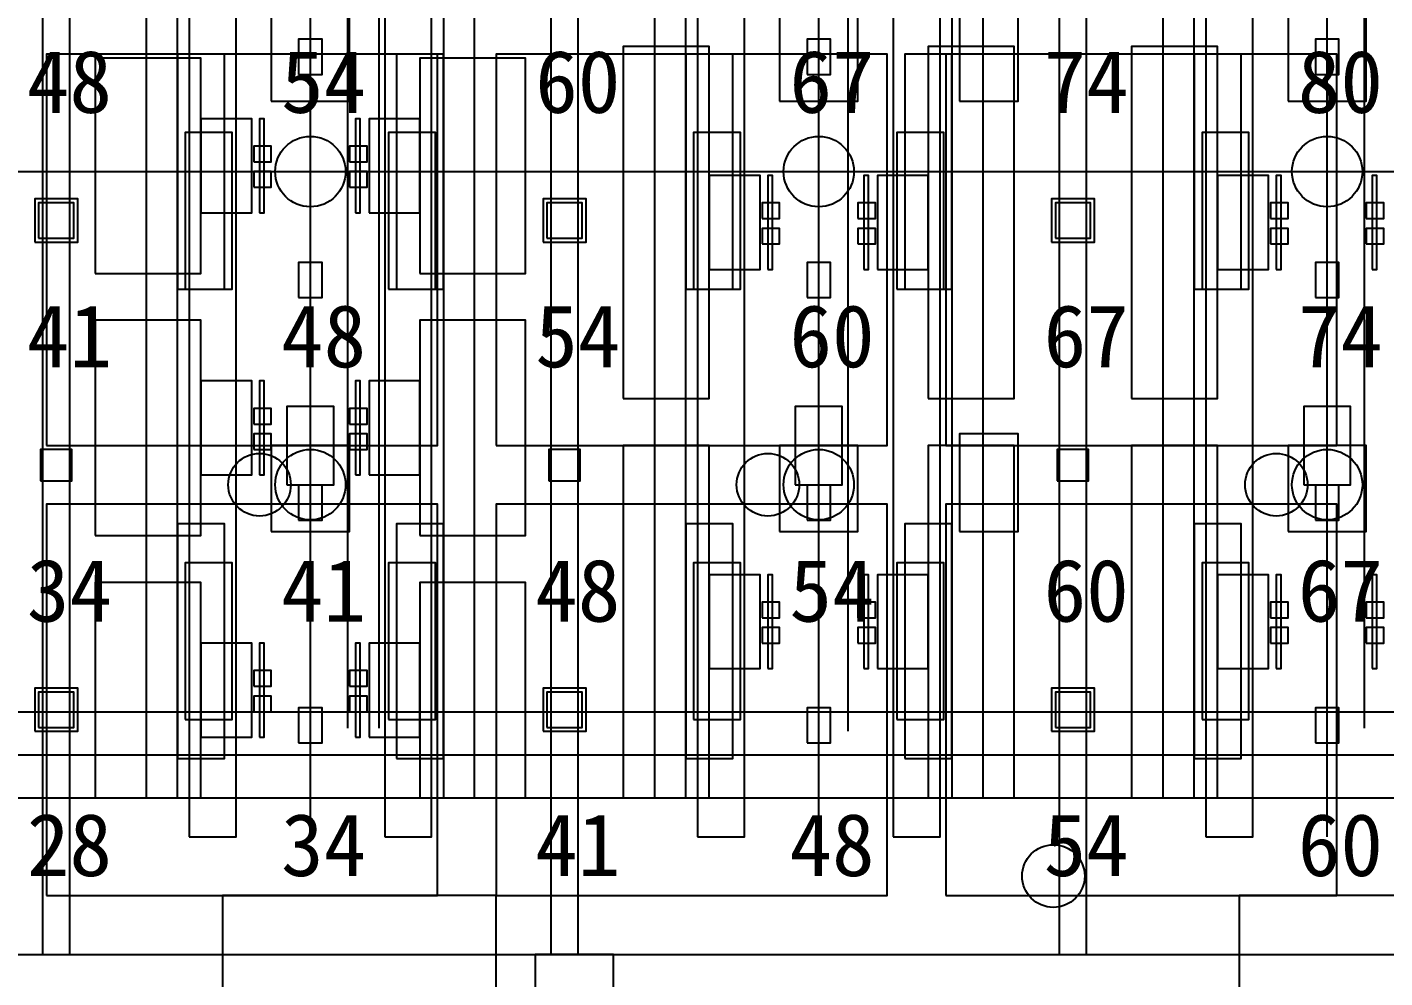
# Model space of a CAD drawing. Header units: metres. Extents: x -1640 to 1560, y -268 to 2338.
# Drawn here: x -72.99 to -38.27, y 1965.4 to 1989.69 of the extents above; entities that cross this region are included whole.
import ezdxf

# ---------------------------------------------------------------- set-up
doc = ezdxf.new("R2010")
doc.units = ezdxf.units.M
for name, color, linetype in [('1F_CHL', 4, 'Continuous'), ('1F_EHS_GAS_DETECTOR', 6, 'Continuous'), ('1F_EHS_SAFETY_SHOWER_EYEWASH_CONCEPT', 3, 'Continuous'), ('1F_PUMP', 2, 'Continuous'), ('1F_SCR', 3, 'Continuous'), ('1F_STRUCT_COLUMN', 8, 'Continuous'), ('1F_ZONE', 3, 'Continuous'), ('2F_CSF_LATERAL_RACK_CONCEPT', 9, 'Continuous'), ('2F_EHS_GAS_DETECTOR', 6, 'Continuous'), ('2F_RFG', 5, 'Continuous'), ('2F_STRUCT_COLUMN', 8, 'Continuous'), ('2F_VMB', 6, 'Continuous'), ('2F_ZONE', 3, 'Continuous'), ('3F_CLEANROOM_OVERHEAD_PIPE_DUCT_CONCEPT', 9, 'Continuous'), ('3F_CMP', 5, 'Continuous'), ('3F_EHS_EGRESS_DIST_M', 2, 'Continuous'), ('3F_EHS_SAFETY_SHOWER_EYEWASH_CONCEPT', 3, 'Continuous'), ('3F_FOUP', 5, 'Continuous'), ('3F_OHT', 9, 'Continuous'), ('3F_OHTV', 1, 'Continuous'), ('3F_STRUCT_COLUMN', 8, 'Continuous'), ('3F_TBAR', 6, 'Continuous'), ('3F_WET', 6, 'Continuous'), ('3F_ZONE', 3, 'Continuous'), ('4F_FFU', 1, 'Continuous'), ('4F_STRUCT_PLENUM_TRUSS_CONCEPT', 9, 'Continuous'), ('4F_ZONE', 3, 'Continuous'), ('5F_CHL', 4, 'Continuous'), ('5F_EHS_GAS_DETECTOR', 6, 'Continuous'), ('5F_EHS_SAFETY_SHOWER_EYEWASH_CONCEPT', 3, 'Continuous'), ('5F_PUMP', 2, 'Continuous'), ('5F_SCR', 3, 'Continuous'), ('5F_STRUCT_COLUMN', 8, 'Continuous'), ('5F_ZONE', 3, 'Continuous'), ('6F_CSF_LATERAL_RACK_CONCEPT', 9, 'Continuous'), ('6F_EHS_GAS_DETECTOR', 6, 'Continuous'), ('6F_RFG', 5, 'Continuous'), ('6F_STRUCT_COLUMN', 8, 'Continuous'), ('6F_VMB', 6, 'Continuous'), ('6F_ZONE', 3, 'Continuous'), ('7F_CLEANROOM_OVERHEAD_PIPE_DUCT_CONCEPT', 9, 'Continuous'), ('7F_CMP', 5, 'Continuous'), ('7F_EHS_EGRESS_DIST_M', 2, 'Continuous'), ('7F_EHS_SAFETY_SHOWER_EYEWASH_CONCEPT', 3, 'Continuous'), ('7F_FOUP', 5, 'Continuous'), ('7F_OHT', 9, 'Continuous'), ('7F_OHTV', 1, 'Continuous'), ('7F_STRUCT_COLUMN', 8, 'Continuous'), ('7F_TBAR', 6, 'Continuous'), ('7F_WET', 6, 'Continuous'), ('7F_ZONE', 3, 'Continuous'), ('8F_FFU', 1, 'Continuous'), ('8F_STRUCT_PLENUM_TRUSS_CONCEPT', 9, 'Continuous'), ('8F_ZONE', 3, 'Continuous'), ('RF_RSC', 4, 'Continuous'), ('RF_STACK', 2, 'Continuous'), ('UTIL_ELEC.LV_CONCEPT', 2, 'Continuous'), ('UTIL_GAS.SPEC_CONCEPT', 3, 'Continuous'), ('UTIL_PCW.R_CONCEPT', 1, 'Continuous'), ('UTIL_PCW.S_CONCEPT', 6, 'Continuous'), ('UTIL_WW.AA_CONCEPT', 3, 'Continuous'), ('UTIL_WW.F_CONCEPT', 2, 'Continuous'), ('UTIL_WW.ORG_CONCEPT', 4, 'Continuous')]:
    doc.layers.add(name, color=color, linetype=linetype)

msp = doc.modelspace()

# ---------------------------------------------------------------- linework, layer by layer
at = {"layer": '1F_CHL'}
for points in [[(-49.15, 1987.8), (-47.65, 1987.8), (-47.65, 1990.3), (-49.15, 1990.3)], [(-49.15, 1976.8), (-47.65, 1976.8), (-47.65, 1979.3), (-49.15, 1979.3)]]:
    msp.add_lwpolyline(points, close=True, dxfattribs=at)
at = {"layer": '1F_EHS_GAS_DETECTOR'}
for centre in [(-65.75, 1978), (-52.75, 1978), (-39.75, 1978)]:
    msp.add_circle(centre, 0.9, dxfattribs=at)
at = {"layer": '1F_EHS_SAFETY_SHOWER_EYEWASH_CONCEPT'}
msp.add_circle((-46.75, 1968), 0.8, dxfattribs=at)
at = {"layer": '1F_PUMP'}
for points in [[(-68.95, 1983), (-67.75, 1983), (-67.75, 1987), (-68.95, 1987)], [(-63.75, 1983), (-62.55, 1983), (-62.55, 1987), (-63.75, 1987)], [(-55.95, 1983), (-54.75, 1983), (-54.75, 1987), (-55.95, 1987)], [(-50.75, 1983), (-49.55, 1983), (-49.55, 1987), (-50.75, 1987)], [(-42.95, 1983), (-41.75, 1983), (-41.75, 1987), (-42.95, 1987)], [(-68.95, 1972), (-67.75, 1972), (-67.75, 1976), (-68.95, 1976)], [(-63.75, 1972), (-62.55, 1972), (-62.55, 1976), (-63.75, 1976)], [(-55.95, 1972), (-54.75, 1972), (-54.75, 1976), (-55.95, 1976)], [(-50.75, 1972), (-49.55, 1972), (-49.55, 1976), (-50.75, 1976)], [(-42.95, 1972), (-41.75, 1972), (-41.75, 1976), (-42.95, 1976)]]:
    msp.add_lwpolyline(points, close=True, dxfattribs=at)
at = {"layer": '1F_SCR'}
for points in [[(-66.75, 1987.8), (-64.75, 1987.8), (-64.75, 1990), (-66.75, 1990)], [(-53.75, 1987.8), (-51.75, 1987.8), (-51.75, 1990), (-53.75, 1990)], [(-40.75, 1987.8), (-38.75, 1987.8), (-38.75, 1990), (-40.75, 1990)], [(-66.75, 1976.8), (-64.75, 1976.8), (-64.75, 1979), (-66.75, 1979)], [(-53.75, 1976.8), (-51.75, 1976.8), (-51.75, 1979), (-53.75, 1979)], [(-40.75, 1976.8), (-38.75, 1976.8), (-38.75, 1979), (-40.75, 1979)]]:
    msp.add_lwpolyline(points, close=True, dxfattribs=at)
at = {"layer": '1F_STRUCT_COLUMN'}
for points in [[(-72.8, 1984.2), (-71.7, 1984.2), (-71.7, 1985.3), (-72.8, 1985.3)], [(-59.8, 1984.2), (-58.7, 1984.2), (-58.7, 1985.3), (-59.8, 1985.3)], [(-46.8, 1984.2), (-45.7, 1984.2), (-45.7, 1985.3), (-46.8, 1985.3)], [(-72.8, 1971.7), (-71.7, 1971.7), (-71.7, 1972.8), (-72.8, 1972.8)], [(-59.8, 1971.7), (-58.7, 1971.7), (-58.7, 1972.8), (-59.8, 1972.8)], [(-46.8, 1971.7), (-45.7, 1971.7), (-45.7, 1972.8), (-46.8, 1972.8)]]:
    msp.add_lwpolyline(points, close=True, dxfattribs=at)
at = {"layer": '1F_ZONE'}
msp.add_lwpolyline([(-223.5, 1966), (1, 1966), (1, 2117), (-223.5, 2117)], close=True, dxfattribs=at)
at = {"layer": '2F_CSF_LATERAL_RACK_CONCEPT'}
for points in [[(-69.95, 1970), (-69.15, 1970), (-69.15, 2113), (-69.95, 2113)], [(-62.35, 1970), (-61.55, 1970), (-61.55, 2113), (-62.35, 2113)], [(-56.95, 1970), (-56.15, 1970), (-56.15, 2113), (-56.95, 2113)], [(-49.35, 1970), (-48.55, 1970), (-48.55, 2113), (-49.35, 2113)], [(-43.95, 1970), (-43.15, 1970), (-43.15, 2113), (-43.95, 2113)]]:
    msp.add_lwpolyline(points, close=True, dxfattribs=at)
at = {"layer": '2F_EHS_GAS_DETECTOR'}
for centre in [(-65.75, 1986), (-52.75, 1986), (-39.75, 1986)]:
    msp.add_circle(centre, 0.9, dxfattribs=at)
at = {"layer": '2F_RFG'}
for points in [[(-69.15, 1983), (-67.95, 1983), (-67.95, 1989), (-69.15, 1989)], [(-63.55, 1983), (-62.35, 1983), (-62.35, 1989), (-63.55, 1989)], [(-56.15, 1983), (-54.95, 1983), (-54.95, 1989), (-56.15, 1989)], [(-50.55, 1983), (-49.35, 1983), (-49.35, 1989), (-50.55, 1989)], [(-43.15, 1983), (-41.95, 1983), (-41.95, 1989), (-43.15, 1989)], [(-69.15, 1971), (-67.95, 1971), (-67.95, 1977), (-69.15, 1977)], [(-63.55, 1971), (-62.35, 1971), (-62.35, 1977), (-63.55, 1977)], [(-56.15, 1971), (-54.95, 1971), (-54.95, 1977), (-56.15, 1977)], [(-50.55, 1971), (-49.35, 1971), (-49.35, 1977), (-50.55, 1977)], [(-43.15, 1971), (-41.95, 1971), (-41.95, 1977), (-43.15, 1977)]]:
    msp.add_lwpolyline(points, close=True, dxfattribs=at)
at = {"layer": '2F_STRUCT_COLUMN'}
for points in [[(-72.7, 1984.3), (-71.8, 1984.3), (-71.8, 1985.2), (-72.7, 1985.2)], [(-59.7, 1984.3), (-58.8, 1984.3), (-58.8, 1985.2), (-59.7, 1985.2)], [(-46.7, 1984.3), (-45.8, 1984.3), (-45.8, 1985.2), (-46.7, 1985.2)], [(-72.7, 1971.8), (-71.8, 1971.8), (-71.8, 1972.7), (-72.7, 1972.7)], [(-59.7, 1971.8), (-58.8, 1971.8), (-58.8, 1972.7), (-59.7, 1972.7)], [(-46.7, 1971.8), (-45.8, 1971.8), (-45.8, 1972.7), (-46.7, 1972.7)]]:
    msp.add_lwpolyline(points, close=True, dxfattribs=at)
at = {"layer": '2F_VMB'}
for points in [[(-66.35, 1978), (-65.15, 1978), (-65.15, 1980), (-66.35, 1980)], [(-53.35, 1978), (-52.15, 1978), (-52.15, 1980), (-53.35, 1980)], [(-40.35, 1978), (-39.15, 1978), (-39.15, 1980), (-40.35, 1980)]]:
    msp.add_lwpolyline(points, close=True, dxfattribs=at)
at = {"layer": '2F_ZONE'}
msp.add_lwpolyline([(-223.5, 1966), (1, 1966), (1, 2117), (-223.5, 2117)], close=True, dxfattribs=at)
at = {"layer": '3F_CLEANROOM_OVERHEAD_PIPE_DUCT_CONCEPT'}
for points in [[(-68.85, 1969), (-67.65, 1969), (-67.65, 2114), (-68.85, 2114)], [(-63.85, 1969), (-62.65, 1969), (-62.65, 2114), (-63.85, 2114)], [(-55.85, 1969), (-54.65, 1969), (-54.65, 2114), (-55.85, 2114)], [(-50.85, 1969), (-49.65, 1969), (-49.65, 2114), (-50.85, 2114)], [(-42.85, 1969), (-41.65, 1969), (-41.65, 2114), (-42.85, 2114)]]:
    msp.add_lwpolyline(points, close=True, dxfattribs=at)
at = {"layer": '3F_CMP'}
for points in [[(-71.25, 1983.4), (-68.55, 1983.4), (-68.55, 1988.9), (-71.25, 1988.9)], [(-62.95, 1983.4), (-60.25, 1983.4), (-60.25, 1988.9), (-62.95, 1988.9)], [(-68.55, 1984.95), (-67.25, 1984.95), (-67.25, 1987.35), (-68.55, 1987.35)], [(-64.25, 1984.95), (-62.95, 1984.95), (-62.95, 1987.35), (-64.25, 1987.35)], [(-71.25, 1976.7), (-68.55, 1976.7), (-68.55, 1982.2), (-71.25, 1982.2)], [(-62.95, 1976.7), (-60.25, 1976.7), (-60.25, 1982.2), (-62.95, 1982.2)], [(-68.55, 1978.25), (-67.25, 1978.25), (-67.25, 1980.65), (-68.55, 1980.65)], [(-64.25, 1978.25), (-62.95, 1978.25), (-62.95, 1980.65), (-64.25, 1980.65)], [(-71.25, 1970), (-68.55, 1970), (-68.55, 1975.5), (-71.25, 1975.5)], [(-62.95, 1970), (-60.25, 1970), (-60.25, 1975.5), (-62.95, 1975.5)], [(-68.55, 1971.55), (-67.25, 1971.55), (-67.25, 1973.95), (-68.55, 1973.95)], [(-64.25, 1971.55), (-62.95, 1971.55), (-62.95, 1973.95), (-64.25, 1973.95)]]:
    msp.add_lwpolyline(points, close=True, dxfattribs=at)
at = {"layer": '3F_EHS_SAFETY_SHOWER_EYEWASH_CONCEPT'}
for centre in [(-67.05, 1978), (-54.05, 1978), (-41.05, 1978)]:
    msp.add_circle(centre, 0.8, dxfattribs=at)
at = {"layer": '3F_FOUP'}
for points in [[(-67.2, 1986.25), (-66.75, 1986.25), (-66.75, 1986.65), (-67.2, 1986.65)], [(-64.75, 1986.25), (-64.3, 1986.25), (-64.3, 1986.65), (-64.75, 1986.65)], [(-67.2, 1985.6), (-66.75, 1985.6), (-66.75, 1986), (-67.2, 1986)], [(-64.75, 1985.6), (-64.3, 1985.6), (-64.3, 1986), (-64.75, 1986)], [(-54.2, 1984.8), (-53.75, 1984.8), (-53.75, 1985.2), (-54.2, 1985.2)], [(-51.75, 1984.8), (-51.3, 1984.8), (-51.3, 1985.2), (-51.75, 1985.2)], [(-41.2, 1984.8), (-40.75, 1984.8), (-40.75, 1985.2), (-41.2, 1985.2)], [(-38.75, 1984.8), (-38.3, 1984.8), (-38.3, 1985.2), (-38.75, 1985.2)], [(-54.2, 1984.15), (-53.75, 1984.15), (-53.75, 1984.55), (-54.2, 1984.55)], [(-51.75, 1984.15), (-51.3, 1984.15), (-51.3, 1984.55), (-51.75, 1984.55)], [(-41.2, 1984.15), (-40.75, 1984.15), (-40.75, 1984.55), (-41.2, 1984.55)], [(-38.75, 1984.15), (-38.3, 1984.15), (-38.3, 1984.55), (-38.75, 1984.55)], [(-67.2, 1979.55), (-66.75, 1979.55), (-66.75, 1979.95), (-67.2, 1979.95)], [(-64.75, 1979.55), (-64.3, 1979.55), (-64.3, 1979.95), (-64.75, 1979.95)], [(-67.2, 1978.9), (-66.75, 1978.9), (-66.75, 1979.3), (-67.2, 1979.3)], [(-64.75, 1978.9), (-64.3, 1978.9), (-64.3, 1979.3), (-64.75, 1979.3)], [(-54.2, 1974.6), (-53.75, 1974.6), (-53.75, 1975), (-54.2, 1975)], [(-51.75, 1974.6), (-51.3, 1974.6), (-51.3, 1975), (-51.75, 1975)], [(-41.2, 1974.6), (-40.75, 1974.6), (-40.75, 1975), (-41.2, 1975)], [(-38.75, 1974.6), (-38.3, 1974.6), (-38.3, 1975), (-38.75, 1975)], [(-54.2, 1973.95), (-53.75, 1973.95), (-53.75, 1974.35), (-54.2, 1974.35)], [(-51.75, 1973.95), (-51.3, 1973.95), (-51.3, 1974.35), (-51.75, 1974.35)], [(-41.2, 1973.95), (-40.75, 1973.95), (-40.75, 1974.35), (-41.2, 1974.35)], [(-38.75, 1973.95), (-38.3, 1973.95), (-38.3, 1974.35), (-38.75, 1974.35)], [(-67.2, 1972.85), (-66.75, 1972.85), (-66.75, 1973.25), (-67.2, 1973.25)], [(-64.75, 1972.85), (-64.3, 1972.85), (-64.3, 1973.25), (-64.75, 1973.25)], [(-67.2, 1972.2), (-66.75, 1972.2), (-66.75, 1972.6), (-67.2, 1972.6)], [(-64.75, 1972.2), (-64.3, 1972.2), (-64.3, 1972.6), (-64.75, 1972.6)]]:
    msp.add_lwpolyline(points, close=True, dxfattribs=at)
at = {"layer": '3F_OHT'}
for p, q in [((-65.75, 1969), (-65.75, 2037.5)), ((-52.75, 1969), (-52.75, 2037.5)), ((-39.75, 1969), (-39.75, 2037.5))]:
    msp.add_line(p, q, dxfattribs=at)
at = {"layer": '3F_OHTV'}
for points in [[(-66.05, 1988.48), (-65.45, 1988.48), (-65.45, 1989.38), (-66.05, 1989.38)], [(-53.05, 1988.48), (-52.45, 1988.48), (-52.45, 1989.38), (-53.05, 1989.38)], [(-40.05, 1988.48), (-39.45, 1988.48), (-39.45, 1989.38), (-40.05, 1989.38)], [(-66.05, 1982.78), (-65.45, 1982.78), (-65.45, 1983.68), (-66.05, 1983.68)], [(-53.05, 1982.78), (-52.45, 1982.78), (-52.45, 1983.68), (-53.05, 1983.68)], [(-40.05, 1982.78), (-39.45, 1982.78), (-39.45, 1983.68), (-40.05, 1983.68)], [(-66.05, 1977.09), (-65.45, 1977.09), (-65.45, 1977.99), (-66.05, 1977.99)], [(-53.05, 1977.09), (-52.45, 1977.09), (-52.45, 1977.99), (-53.05, 1977.99)], [(-40.05, 1977.09), (-39.45, 1977.09), (-39.45, 1977.99), (-40.05, 1977.99)], [(-66.05, 1971.4), (-65.45, 1971.4), (-65.45, 1972.3), (-66.05, 1972.3)], [(-53.05, 1971.4), (-52.45, 1971.4), (-52.45, 1972.3), (-53.05, 1972.3)], [(-40.05, 1971.4), (-39.45, 1971.4), (-39.45, 1972.3), (-40.05, 1972.3)]]:
    msp.add_lwpolyline(points, close=True, dxfattribs=at)
at = {"layer": '3F_STRUCT_COLUMN'}
for points in [[(-72.65, 1978.1), (-71.85, 1978.1), (-71.85, 1978.9), (-72.65, 1978.9)], [(-59.65, 1978.1), (-58.85, 1978.1), (-58.85, 1978.9), (-59.65, 1978.9)], [(-46.65, 1978.1), (-45.85, 1978.1), (-45.85, 1978.9), (-46.65, 1978.9)]]:
    msp.add_lwpolyline(points, close=True, dxfattribs=at)
at = {"layer": '3F_TBAR'}
for points in [[(-67.05, 1984.95), (-66.93, 1984.95), (-66.93, 1987.35), (-67.05, 1987.35)], [(-64.6, 1984.95), (-64.48, 1984.95), (-64.48, 1987.35), (-64.6, 1987.35)], [(-54.05, 1983.5), (-53.93, 1983.5), (-53.93, 1985.9), (-54.05, 1985.9)], [(-51.6, 1983.5), (-51.48, 1983.5), (-51.48, 1985.9), (-51.6, 1985.9)], [(-41.05, 1983.5), (-40.93, 1983.5), (-40.93, 1985.9), (-41.05, 1985.9)], [(-38.6, 1983.5), (-38.48, 1983.5), (-38.48, 1985.9), (-38.6, 1985.9)], [(-67.05, 1978.25), (-66.93, 1978.25), (-66.93, 1980.65), (-67.05, 1980.65)], [(-64.6, 1978.25), (-64.48, 1978.25), (-64.48, 1980.65), (-64.6, 1980.65)], [(-54.05, 1973.3), (-53.93, 1973.3), (-53.93, 1975.7), (-54.05, 1975.7)], [(-51.6, 1973.3), (-51.48, 1973.3), (-51.48, 1975.7), (-51.6, 1975.7)], [(-41.05, 1973.3), (-40.93, 1973.3), (-40.93, 1975.7), (-41.05, 1975.7)], [(-38.6, 1973.3), (-38.48, 1973.3), (-38.48, 1975.7), (-38.6, 1975.7)], [(-67.05, 1971.55), (-66.93, 1971.55), (-66.93, 1973.95), (-67.05, 1973.95)], [(-64.6, 1971.55), (-64.48, 1971.55), (-64.48, 1973.95), (-64.6, 1973.95)]]:
    msp.add_lwpolyline(points, close=True, dxfattribs=at)
at = {"layer": '3F_WET'}
for points in [[(-57.75, 1980.2), (-55.55, 1980.2), (-55.55, 1989.2), (-57.75, 1989.2)], [(-49.95, 1980.2), (-47.75, 1980.2), (-47.75, 1989.2), (-49.95, 1989.2)], [(-44.75, 1980.2), (-42.55, 1980.2), (-42.55, 1989.2), (-44.75, 1989.2)], [(-55.55, 1983.5), (-54.25, 1983.5), (-54.25, 1985.9), (-55.55, 1985.9)], [(-51.25, 1983.5), (-49.95, 1983.5), (-49.95, 1985.9), (-51.25, 1985.9)], [(-42.55, 1983.5), (-41.25, 1983.5), (-41.25, 1985.9), (-42.55, 1985.9)], [(-57.75, 1970), (-55.55, 1970), (-55.55, 1979), (-57.75, 1979)], [(-49.95, 1970), (-47.75, 1970), (-47.75, 1979), (-49.95, 1979)], [(-44.75, 1970), (-42.55, 1970), (-42.55, 1979), (-44.75, 1979)], [(-55.55, 1973.3), (-54.25, 1973.3), (-54.25, 1975.7), (-55.55, 1975.7)], [(-51.25, 1973.3), (-49.95, 1973.3), (-49.95, 1975.7), (-51.25, 1975.7)], [(-42.55, 1973.3), (-41.25, 1973.3), (-41.25, 1975.7), (-42.55, 1975.7)]]:
    msp.add_lwpolyline(points, close=True, dxfattribs=at)
at = {"layer": '3F_ZONE'}
msp.add_lwpolyline([(-223.5, 1966), (1, 1966), (1, 2117), (-223.5, 2117)], close=True, dxfattribs=at)
at = {"layer": '4F_FFU'}
for points in [[(-72.5, 1979), (-62.5, 1979), (-62.5, 1989), (-72.5, 1989)], [(-61, 1979), (-51, 1979), (-51, 1989), (-61, 1989)], [(-49.5, 1979), (-39.5, 1979), (-39.5, 1989), (-49.5, 1989)], [(-72.5, 1967.5), (-62.5, 1967.5), (-62.5, 1977.5), (-72.5, 1977.5)], [(-61, 1967.5), (-51, 1967.5), (-51, 1977.5), (-61, 1977.5)], [(-49.5, 1967.5), (-39.5, 1967.5), (-39.5, 1977.5), (-49.5, 1977.5)]]:
    msp.add_lwpolyline(points, close=True, dxfattribs=at)
at = {"layer": '4F_STRUCT_PLENUM_TRUSS_CONCEPT'}
for points in [[(-72.6, 1966), (-71.9, 1966), (-71.9, 2117), (-72.6, 2117)], [(-59.6, 1966), (-58.9, 1966), (-58.9, 2117), (-59.6, 2117)], [(-46.6, 1966), (-45.9, 1966), (-45.9, 2117), (-46.6, 2117)]]:
    msp.add_lwpolyline(points, close=True, dxfattribs=at)
at = {"layer": '4F_ZONE'}
msp.add_lwpolyline([(-223.5, 1966), (1, 1966), (1, 2117), (-223.5, 2117)], close=True, dxfattribs=at)
at = {"layer": '5F_CHL'}
for points in [[(-49.15, 1987.8), (-47.65, 1987.8), (-47.65, 1990.3), (-49.15, 1990.3)], [(-49.15, 1976.8), (-47.65, 1976.8), (-47.65, 1979.3), (-49.15, 1979.3)]]:
    msp.add_lwpolyline(points, close=True, dxfattribs=at)
at = {"layer": '5F_EHS_GAS_DETECTOR'}
for centre in [(-65.75, 1978), (-52.75, 1978), (-39.75, 1978)]:
    msp.add_circle(centre, 0.9, dxfattribs=at)
at = {"layer": '5F_EHS_SAFETY_SHOWER_EYEWASH_CONCEPT'}
msp.add_circle((-46.75, 1968), 0.8, dxfattribs=at)
at = {"layer": '5F_PUMP'}
for points in [[(-68.95, 1983), (-67.75, 1983), (-67.75, 1987), (-68.95, 1987)], [(-63.75, 1983), (-62.55, 1983), (-62.55, 1987), (-63.75, 1987)], [(-55.95, 1983), (-54.75, 1983), (-54.75, 1987), (-55.95, 1987)], [(-50.75, 1983), (-49.55, 1983), (-49.55, 1987), (-50.75, 1987)], [(-42.95, 1983), (-41.75, 1983), (-41.75, 1987), (-42.95, 1987)], [(-68.95, 1972), (-67.75, 1972), (-67.75, 1976), (-68.95, 1976)], [(-63.75, 1972), (-62.55, 1972), (-62.55, 1976), (-63.75, 1976)], [(-55.95, 1972), (-54.75, 1972), (-54.75, 1976), (-55.95, 1976)], [(-50.75, 1972), (-49.55, 1972), (-49.55, 1976), (-50.75, 1976)], [(-42.95, 1972), (-41.75, 1972), (-41.75, 1976), (-42.95, 1976)]]:
    msp.add_lwpolyline(points, close=True, dxfattribs=at)
at = {"layer": '5F_SCR'}
for points in [[(-66.75, 1987.8), (-64.75, 1987.8), (-64.75, 1990), (-66.75, 1990)], [(-53.75, 1987.8), (-51.75, 1987.8), (-51.75, 1990), (-53.75, 1990)], [(-40.75, 1987.8), (-38.75, 1987.8), (-38.75, 1990), (-40.75, 1990)], [(-66.75, 1976.8), (-64.75, 1976.8), (-64.75, 1979), (-66.75, 1979)], [(-53.75, 1976.8), (-51.75, 1976.8), (-51.75, 1979), (-53.75, 1979)], [(-40.75, 1976.8), (-38.75, 1976.8), (-38.75, 1979), (-40.75, 1979)]]:
    msp.add_lwpolyline(points, close=True, dxfattribs=at)
at = {"layer": '5F_STRUCT_COLUMN'}
for points in [[(-72.8, 1984.2), (-71.7, 1984.2), (-71.7, 1985.3), (-72.8, 1985.3)], [(-59.8, 1984.2), (-58.7, 1984.2), (-58.7, 1985.3), (-59.8, 1985.3)], [(-46.8, 1984.2), (-45.7, 1984.2), (-45.7, 1985.3), (-46.8, 1985.3)], [(-72.8, 1971.7), (-71.7, 1971.7), (-71.7, 1972.8), (-72.8, 1972.8)], [(-59.8, 1971.7), (-58.7, 1971.7), (-58.7, 1972.8), (-59.8, 1972.8)], [(-46.8, 1971.7), (-45.7, 1971.7), (-45.7, 1972.8), (-46.8, 1972.8)]]:
    msp.add_lwpolyline(points, close=True, dxfattribs=at)
at = {"layer": '5F_ZONE'}
msp.add_lwpolyline([(-223.5, 1966), (1, 1966), (1, 2117), (-223.5, 2117)], close=True, dxfattribs=at)
at = {"layer": '6F_CSF_LATERAL_RACK_CONCEPT'}
for points in [[(-69.95, 1970), (-69.15, 1970), (-69.15, 2113), (-69.95, 2113)], [(-62.35, 1970), (-61.55, 1970), (-61.55, 2113), (-62.35, 2113)], [(-56.95, 1970), (-56.15, 1970), (-56.15, 2113), (-56.95, 2113)], [(-49.35, 1970), (-48.55, 1970), (-48.55, 2113), (-49.35, 2113)], [(-43.95, 1970), (-43.15, 1970), (-43.15, 2113), (-43.95, 2113)]]:
    msp.add_lwpolyline(points, close=True, dxfattribs=at)
at = {"layer": '6F_EHS_GAS_DETECTOR'}
for centre in [(-65.75, 1986), (-52.75, 1986), (-39.75, 1986)]:
    msp.add_circle(centre, 0.9, dxfattribs=at)
at = {"layer": '6F_RFG'}
for points in [[(-69.15, 1983), (-67.95, 1983), (-67.95, 1989), (-69.15, 1989)], [(-63.55, 1983), (-62.35, 1983), (-62.35, 1989), (-63.55, 1989)], [(-56.15, 1983), (-54.95, 1983), (-54.95, 1989), (-56.15, 1989)], [(-50.55, 1983), (-49.35, 1983), (-49.35, 1989), (-50.55, 1989)], [(-43.15, 1983), (-41.95, 1983), (-41.95, 1989), (-43.15, 1989)], [(-69.15, 1971), (-67.95, 1971), (-67.95, 1977), (-69.15, 1977)], [(-63.55, 1971), (-62.35, 1971), (-62.35, 1977), (-63.55, 1977)], [(-56.15, 1971), (-54.95, 1971), (-54.95, 1977), (-56.15, 1977)], [(-50.55, 1971), (-49.35, 1971), (-49.35, 1977), (-50.55, 1977)], [(-43.15, 1971), (-41.95, 1971), (-41.95, 1977), (-43.15, 1977)]]:
    msp.add_lwpolyline(points, close=True, dxfattribs=at)
at = {"layer": '6F_STRUCT_COLUMN'}
for points in [[(-72.7, 1984.3), (-71.8, 1984.3), (-71.8, 1985.2), (-72.7, 1985.2)], [(-59.7, 1984.3), (-58.8, 1984.3), (-58.8, 1985.2), (-59.7, 1985.2)], [(-46.7, 1984.3), (-45.8, 1984.3), (-45.8, 1985.2), (-46.7, 1985.2)], [(-72.7, 1971.8), (-71.8, 1971.8), (-71.8, 1972.7), (-72.7, 1972.7)], [(-59.7, 1971.8), (-58.8, 1971.8), (-58.8, 1972.7), (-59.7, 1972.7)], [(-46.7, 1971.8), (-45.8, 1971.8), (-45.8, 1972.7), (-46.7, 1972.7)]]:
    msp.add_lwpolyline(points, close=True, dxfattribs=at)
at = {"layer": '6F_VMB'}
for points in [[(-66.35, 1978), (-65.15, 1978), (-65.15, 1980), (-66.35, 1980)], [(-53.35, 1978), (-52.15, 1978), (-52.15, 1980), (-53.35, 1980)], [(-40.35, 1978), (-39.15, 1978), (-39.15, 1980), (-40.35, 1980)]]:
    msp.add_lwpolyline(points, close=True, dxfattribs=at)
at = {"layer": '6F_ZONE'}
msp.add_lwpolyline([(-223.5, 1966), (1, 1966), (1, 2117), (-223.5, 2117)], close=True, dxfattribs=at)
at = {"layer": '7F_CLEANROOM_OVERHEAD_PIPE_DUCT_CONCEPT'}
for points in [[(-68.85, 1969), (-67.65, 1969), (-67.65, 2114), (-68.85, 2114)], [(-63.85, 1969), (-62.65, 1969), (-62.65, 2114), (-63.85, 2114)], [(-55.85, 1969), (-54.65, 1969), (-54.65, 2114), (-55.85, 2114)], [(-50.85, 1969), (-49.65, 1969), (-49.65, 2114), (-50.85, 2114)], [(-42.85, 1969), (-41.65, 1969), (-41.65, 2114), (-42.85, 2114)]]:
    msp.add_lwpolyline(points, close=True, dxfattribs=at)
at = {"layer": '7F_CMP'}
for points in [[(-71.25, 1983.4), (-68.55, 1983.4), (-68.55, 1988.9), (-71.25, 1988.9)], [(-62.95, 1983.4), (-60.25, 1983.4), (-60.25, 1988.9), (-62.95, 1988.9)], [(-68.55, 1984.95), (-67.25, 1984.95), (-67.25, 1987.35), (-68.55, 1987.35)], [(-64.25, 1984.95), (-62.95, 1984.95), (-62.95, 1987.35), (-64.25, 1987.35)], [(-71.25, 1976.7), (-68.55, 1976.7), (-68.55, 1982.2), (-71.25, 1982.2)], [(-62.95, 1976.7), (-60.25, 1976.7), (-60.25, 1982.2), (-62.95, 1982.2)], [(-68.55, 1978.25), (-67.25, 1978.25), (-67.25, 1980.65), (-68.55, 1980.65)], [(-64.25, 1978.25), (-62.95, 1978.25), (-62.95, 1980.65), (-64.25, 1980.65)], [(-71.25, 1970), (-68.55, 1970), (-68.55, 1975.5), (-71.25, 1975.5)], [(-62.95, 1970), (-60.25, 1970), (-60.25, 1975.5), (-62.95, 1975.5)], [(-68.55, 1971.55), (-67.25, 1971.55), (-67.25, 1973.95), (-68.55, 1973.95)], [(-64.25, 1971.55), (-62.95, 1971.55), (-62.95, 1973.95), (-64.25, 1973.95)]]:
    msp.add_lwpolyline(points, close=True, dxfattribs=at)
at = {"layer": '7F_EHS_SAFETY_SHOWER_EYEWASH_CONCEPT'}
for centre in [(-67.05, 1978), (-54.05, 1978), (-41.05, 1978)]:
    msp.add_circle(centre, 0.8, dxfattribs=at)
at = {"layer": '7F_FOUP'}
for points in [[(-67.2, 1986.25), (-66.75, 1986.25), (-66.75, 1986.65), (-67.2, 1986.65)], [(-64.75, 1986.25), (-64.3, 1986.25), (-64.3, 1986.65), (-64.75, 1986.65)], [(-67.2, 1985.6), (-66.75, 1985.6), (-66.75, 1986), (-67.2, 1986)], [(-64.75, 1985.6), (-64.3, 1985.6), (-64.3, 1986), (-64.75, 1986)], [(-54.2, 1984.8), (-53.75, 1984.8), (-53.75, 1985.2), (-54.2, 1985.2)], [(-51.75, 1984.8), (-51.3, 1984.8), (-51.3, 1985.2), (-51.75, 1985.2)], [(-41.2, 1984.8), (-40.75, 1984.8), (-40.75, 1985.2), (-41.2, 1985.2)], [(-38.75, 1984.8), (-38.3, 1984.8), (-38.3, 1985.2), (-38.75, 1985.2)], [(-54.2, 1984.15), (-53.75, 1984.15), (-53.75, 1984.55), (-54.2, 1984.55)], [(-51.75, 1984.15), (-51.3, 1984.15), (-51.3, 1984.55), (-51.75, 1984.55)], [(-41.2, 1984.15), (-40.75, 1984.15), (-40.75, 1984.55), (-41.2, 1984.55)], [(-38.75, 1984.15), (-38.3, 1984.15), (-38.3, 1984.55), (-38.75, 1984.55)], [(-67.2, 1979.55), (-66.75, 1979.55), (-66.75, 1979.95), (-67.2, 1979.95)], [(-64.75, 1979.55), (-64.3, 1979.55), (-64.3, 1979.95), (-64.75, 1979.95)], [(-67.2, 1978.9), (-66.75, 1978.9), (-66.75, 1979.3), (-67.2, 1979.3)], [(-64.75, 1978.9), (-64.3, 1978.9), (-64.3, 1979.3), (-64.75, 1979.3)], [(-54.2, 1974.6), (-53.75, 1974.6), (-53.75, 1975), (-54.2, 1975)], [(-51.75, 1974.6), (-51.3, 1974.6), (-51.3, 1975), (-51.75, 1975)], [(-41.2, 1974.6), (-40.75, 1974.6), (-40.75, 1975), (-41.2, 1975)], [(-38.75, 1974.6), (-38.3, 1974.6), (-38.3, 1975), (-38.75, 1975)], [(-54.2, 1973.95), (-53.75, 1973.95), (-53.75, 1974.35), (-54.2, 1974.35)], [(-51.75, 1973.95), (-51.3, 1973.95), (-51.3, 1974.35), (-51.75, 1974.35)], [(-41.2, 1973.95), (-40.75, 1973.95), (-40.75, 1974.35), (-41.2, 1974.35)], [(-38.75, 1973.95), (-38.3, 1973.95), (-38.3, 1974.35), (-38.75, 1974.35)], [(-67.2, 1972.85), (-66.75, 1972.85), (-66.75, 1973.25), (-67.2, 1973.25)], [(-64.75, 1972.85), (-64.3, 1972.85), (-64.3, 1973.25), (-64.75, 1973.25)], [(-67.2, 1972.2), (-66.75, 1972.2), (-66.75, 1972.6), (-67.2, 1972.6)], [(-64.75, 1972.2), (-64.3, 1972.2), (-64.3, 1972.6), (-64.75, 1972.6)]]:
    msp.add_lwpolyline(points, close=True, dxfattribs=at)
at = {"layer": '7F_OHT'}
for p, q in [((-65.75, 1969), (-65.75, 2037.5)), ((-52.75, 1969), (-52.75, 2037.5)), ((-39.75, 1969), (-39.75, 2037.5))]:
    msp.add_line(p, q, dxfattribs=at)
at = {"layer": '7F_OHTV'}
for points in [[(-66.05, 1988.48), (-65.45, 1988.48), (-65.45, 1989.38), (-66.05, 1989.38)], [(-53.05, 1988.48), (-52.45, 1988.48), (-52.45, 1989.38), (-53.05, 1989.38)], [(-40.05, 1988.48), (-39.45, 1988.48), (-39.45, 1989.38), (-40.05, 1989.38)], [(-66.05, 1982.78), (-65.45, 1982.78), (-65.45, 1983.68), (-66.05, 1983.68)], [(-53.05, 1982.78), (-52.45, 1982.78), (-52.45, 1983.68), (-53.05, 1983.68)], [(-40.05, 1982.78), (-39.45, 1982.78), (-39.45, 1983.68), (-40.05, 1983.68)], [(-66.05, 1977.09), (-65.45, 1977.09), (-65.45, 1977.99), (-66.05, 1977.99)], [(-53.05, 1977.09), (-52.45, 1977.09), (-52.45, 1977.99), (-53.05, 1977.99)], [(-40.05, 1977.09), (-39.45, 1977.09), (-39.45, 1977.99), (-40.05, 1977.99)], [(-66.05, 1971.4), (-65.45, 1971.4), (-65.45, 1972.3), (-66.05, 1972.3)], [(-53.05, 1971.4), (-52.45, 1971.4), (-52.45, 1972.3), (-53.05, 1972.3)], [(-40.05, 1971.4), (-39.45, 1971.4), (-39.45, 1972.3), (-40.05, 1972.3)]]:
    msp.add_lwpolyline(points, close=True, dxfattribs=at)
at = {"layer": '7F_STRUCT_COLUMN'}
for points in [[(-72.65, 1978.1), (-71.85, 1978.1), (-71.85, 1978.9), (-72.65, 1978.9)], [(-59.65, 1978.1), (-58.85, 1978.1), (-58.85, 1978.9), (-59.65, 1978.9)], [(-46.65, 1978.1), (-45.85, 1978.1), (-45.85, 1978.9), (-46.65, 1978.9)]]:
    msp.add_lwpolyline(points, close=True, dxfattribs=at)
at = {"layer": '7F_TBAR'}
for points in [[(-67.05, 1984.95), (-66.93, 1984.95), (-66.93, 1987.35), (-67.05, 1987.35)], [(-64.6, 1984.95), (-64.48, 1984.95), (-64.48, 1987.35), (-64.6, 1987.35)], [(-54.05, 1983.5), (-53.93, 1983.5), (-53.93, 1985.9), (-54.05, 1985.9)], [(-51.6, 1983.5), (-51.48, 1983.5), (-51.48, 1985.9), (-51.6, 1985.9)], [(-41.05, 1983.5), (-40.93, 1983.5), (-40.93, 1985.9), (-41.05, 1985.9)], [(-38.6, 1983.5), (-38.48, 1983.5), (-38.48, 1985.9), (-38.6, 1985.9)], [(-67.05, 1978.25), (-66.93, 1978.25), (-66.93, 1980.65), (-67.05, 1980.65)], [(-64.6, 1978.25), (-64.48, 1978.25), (-64.48, 1980.65), (-64.6, 1980.65)], [(-54.05, 1973.3), (-53.93, 1973.3), (-53.93, 1975.7), (-54.05, 1975.7)], [(-51.6, 1973.3), (-51.48, 1973.3), (-51.48, 1975.7), (-51.6, 1975.7)], [(-41.05, 1973.3), (-40.93, 1973.3), (-40.93, 1975.7), (-41.05, 1975.7)], [(-38.6, 1973.3), (-38.48, 1973.3), (-38.48, 1975.7), (-38.6, 1975.7)], [(-67.05, 1971.55), (-66.93, 1971.55), (-66.93, 1973.95), (-67.05, 1973.95)], [(-64.6, 1971.55), (-64.48, 1971.55), (-64.48, 1973.95), (-64.6, 1973.95)]]:
    msp.add_lwpolyline(points, close=True, dxfattribs=at)
at = {"layer": '7F_WET'}
for points in [[(-57.75, 1980.2), (-55.55, 1980.2), (-55.55, 1989.2), (-57.75, 1989.2)], [(-49.95, 1980.2), (-47.75, 1980.2), (-47.75, 1989.2), (-49.95, 1989.2)], [(-44.75, 1980.2), (-42.55, 1980.2), (-42.55, 1989.2), (-44.75, 1989.2)], [(-55.55, 1983.5), (-54.25, 1983.5), (-54.25, 1985.9), (-55.55, 1985.9)], [(-51.25, 1983.5), (-49.95, 1983.5), (-49.95, 1985.9), (-51.25, 1985.9)], [(-42.55, 1983.5), (-41.25, 1983.5), (-41.25, 1985.9), (-42.55, 1985.9)], [(-57.75, 1970), (-55.55, 1970), (-55.55, 1979), (-57.75, 1979)], [(-49.95, 1970), (-47.75, 1970), (-47.75, 1979), (-49.95, 1979)], [(-44.75, 1970), (-42.55, 1970), (-42.55, 1979), (-44.75, 1979)], [(-55.55, 1973.3), (-54.25, 1973.3), (-54.25, 1975.7), (-55.55, 1975.7)], [(-51.25, 1973.3), (-49.95, 1973.3), (-49.95, 1975.7), (-51.25, 1975.7)], [(-42.55, 1973.3), (-41.25, 1973.3), (-41.25, 1975.7), (-42.55, 1975.7)]]:
    msp.add_lwpolyline(points, close=True, dxfattribs=at)
at = {"layer": '7F_ZONE'}
msp.add_lwpolyline([(-223.5, 1966), (1, 1966), (1, 2117), (-223.5, 2117)], close=True, dxfattribs=at)
at = {"layer": '8F_FFU'}
for points in [[(-72.5, 1979), (-62.5, 1979), (-62.5, 1989), (-72.5, 1989)], [(-61, 1979), (-51, 1979), (-51, 1989), (-61, 1989)], [(-49.5, 1979), (-39.5, 1979), (-39.5, 1989), (-49.5, 1989)], [(-72.5, 1967.5), (-62.5, 1967.5), (-62.5, 1977.5), (-72.5, 1977.5)], [(-61, 1967.5), (-51, 1967.5), (-51, 1977.5), (-61, 1977.5)], [(-49.5, 1967.5), (-39.5, 1967.5), (-39.5, 1977.5), (-49.5, 1977.5)]]:
    msp.add_lwpolyline(points, close=True, dxfattribs=at)
at = {"layer": '8F_STRUCT_PLENUM_TRUSS_CONCEPT'}
for points in [[(-72.6, 1966), (-71.9, 1966), (-71.9, 2117), (-72.6, 2117)], [(-59.6, 1966), (-58.9, 1966), (-58.9, 2117), (-59.6, 2117)], [(-46.6, 1966), (-45.9, 1966), (-45.9, 2117), (-46.6, 2117)]]:
    msp.add_lwpolyline(points, close=True, dxfattribs=at)
at = {"layer": '8F_ZONE'}
msp.add_lwpolyline([(-223.5, 1966), (1, 1966), (1, 2117), (-223.5, 2117)], close=True, dxfattribs=at)
at = {"layer": 'RF_RSC'}
for points in [[(-68, 1962.5), (-61, 1962.5), (-61, 1967.5), (-68, 1967.5)], [(-42, 1962.5), (-35, 1962.5), (-35, 1967.5), (-42, 1967.5)]]:
    msp.add_lwpolyline(points, close=True, dxfattribs=at)
at = {"layer": 'RF_STACK'}
msp.add_lwpolyline([(-60, 1964), (-58, 1964), (-58, 1966), (-60, 1966)], close=True, dxfattribs=at)
at = {"layer": 'UTIL_ELEC.LV_CONCEPT'}
msp.add_line((-52, 1971.7), (-52, 2125.3), dxfattribs=at)
msp.add_line((-52, 1971.7), (-52, 2125.3), dxfattribs=at)
at = {"layer": 'UTIL_GAS.SPEC_CONCEPT'}
msp.add_line((-466.3, 1986), (-2.7, 1986), dxfattribs=at)
msp.add_line((-466.3, 1986), (-2.7, 1986), dxfattribs=at)
at = {"layer": 'UTIL_PCW.R_CONCEPT'}
msp.add_line((-63.995, 1971.78), (-63.995, 2111.23), dxfattribs=at)
msp.add_line((-63.995, 1971.78), (-63.995, 2111.23), dxfattribs=at)
at = {"layer": 'UTIL_PCW.S_CONCEPT'}
for p, q in [((-64.795, 1971.78), (-64.795, 2111.23)), ((-64.795, 1971.78), (-64.795, 2111.23)), ((-38.795, 1971.78), (-38.795, 2111.23)), ((-38.795, 1971.78), (-38.795, 2111.23))]:
    msp.add_line(p, q, dxfattribs=at)
at = {"layer": 'UTIL_WW.AA_CONCEPT'}
msp.add_line((-468.3, 1971.1), (-2.7, 1971.1), dxfattribs=at)
at = {"layer": 'UTIL_WW.F_CONCEPT'}
msp.add_line((-468.3, 1970), (-2.7, 1970), dxfattribs=at)
at = {"layer": 'UTIL_WW.ORG_CONCEPT'}
msp.add_line((-468.3, 1972.2), (-2.7, 1972.2), dxfattribs=at)

# ---------------------------------------------------------------- texts
at = {"layer": '3F_EHS_EGRESS_DIST_M'}
for s, p in [('48', (-73, 1987.5)), ('54', (-66.5, 1987.5)), ('60', (-60, 1987.5)), ('67', (-53.5, 1987.5)), ('74', (-47, 1987.5)), ('80', (-40.5, 1987.5)), ('41', (-73, 1981)), ('48', (-66.5, 1981)), ('54', (-60, 1981)), ('60', (-53.5, 1981)), ('67', (-47, 1981)), ('74', (-40.5, 1981)), ('34', (-73, 1974.5)), ('41', (-66.5, 1974.5)), ('48', (-60, 1974.5)), ('54', (-53.5, 1974.5)), ('60', (-47, 1974.5)), ('67', (-40.5, 1974.5)), ('28', (-73, 1968)), ('34', (-66.5, 1968)), ('41', (-60, 1968)), ('48', (-53.5, 1968)), ('54', (-47, 1968)), ('60', (-40.5, 1968))]:
    msp.add_text(s, height=1.6, dxfattribs=at).set_placement(p)
at = {"layer": '7F_EHS_EGRESS_DIST_M'}
for s, p in [('48', (-73, 1987.5)), ('54', (-66.5, 1987.5)), ('60', (-60, 1987.5)), ('67', (-53.5, 1987.5)), ('74', (-47, 1987.5)), ('80', (-40.5, 1987.5)), ('41', (-73, 1981)), ('48', (-66.5, 1981)), ('54', (-60, 1981)), ('60', (-53.5, 1981)), ('67', (-47, 1981)), ('74', (-40.5, 1981)), ('34', (-73, 1974.5)), ('41', (-66.5, 1974.5)), ('48', (-60, 1974.5)), ('54', (-53.5, 1974.5)), ('60', (-47, 1974.5)), ('67', (-40.5, 1974.5)), ('28', (-73, 1968)), ('34', (-66.5, 1968)), ('41', (-60, 1968)), ('48', (-53.5, 1968)), ('54', (-47, 1968)), ('60', (-40.5, 1968))]:
    msp.add_text(s, height=1.6, dxfattribs=at).set_placement(p)

doc.saveas('drawing.dxf')
